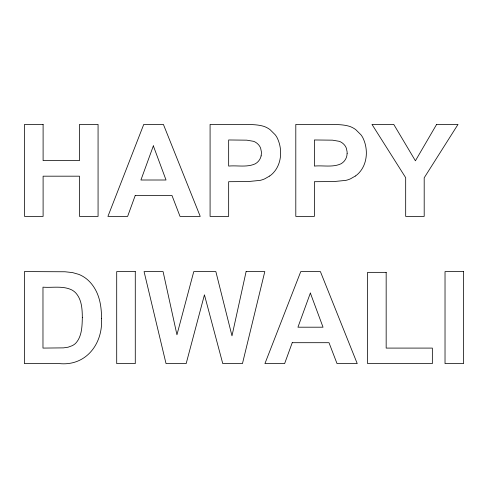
<?xml version="1.0" encoding="UTF-8"?>
<svg xmlns="http://www.w3.org/2000/svg" width="488" height="488" viewBox="0 0 488 488"><rect width="100%" height="100%" fill="white"/><g stroke="black" fill="none" stroke-linecap="round" stroke-linejoin="round"><path stroke-width="0.73" d="M261.117 155.879L261.403 153.464A16.11 16.11 0 0 0 261.367 151.731L260.677 148.376A10.968 10.968 0 0 0 258.823 145.088L258.091 144.277A12.633 12.633 0 0 0 253.668 141.343L246.8 140.166L228.659 139.971L228.659 166.072C237.327 165.225 247.026 167.628 255.261 163.809A11.932 11.932 0 0 0 261.135 155.879M269.663 176.022L264.886 178.761A24.363 24.363 0 0 1 260.037 180.389L248.069 181.573L228.659 181.701L228.659 216.404L210.084 216.404L210.084 124.409L239.889 124.409C247.886 124.684 256.169 124.001 263.916 126.38A23.217 23.217 0 0 1 270.059 129.656L275.22 134.792A23.04 23.04 0 0 1 277.031 137.537C282.558 148.474 282.015 163.34 273.493 172.667A22.985 22.985 0 0 1 269.669 176.022M355.386 176.022L350.61 178.761A24.363 24.363 0 0 1 345.754 180.389L333.786 181.573L314.376 181.701L314.376 216.404L295.801 216.404L295.801 124.409L325.606 124.409C333.603 124.684 341.887 124.001 349.634 126.38A23.217 23.217 0 0 1 355.776 129.656L360.937 134.792A23.04 23.04 0 0 1 362.749 137.537C368.275 148.474 367.732 163.34 359.211 172.667A22.985 22.985 0 0 1 355.386 176.022M82.319 317.657C82.118 326.435 81.941 336.586 75.573 343.387A15.5 15.5 0 0 1 72.206 345.687L68.076 347.212L63.544 347.871L42.974 348.09L42.974 287.164C52.466 287.914 62.952 285.547 71.852 289.964A15.933 15.933 0 0 1 75.994 293.203C81.825 299.852 82.258 309.252 82.319 317.657M101.522 318.475C103.041 343.698 86.108 366.299 59.353 363.59L24.4 363.59L24.4 271.596L64.995 271.767L72.505 272.585L78.812 274.378A30.646 30.646 0 0 1 88.249 280.362L89.725 281.826A37.192 37.192 0 0 1 94.245 287.676C100.028 296.802 101.547 307.867 101.522 318.475M347.127 153.464L346.84 155.879A11.932 11.932 0 0 1 340.978 163.809C332.737 167.622 323.05 165.231 314.376 166.072L314.376 139.971L332.523 140.166L339.386 141.349A12.633 12.633 0 0 1 343.808 144.277L344.54 145.088A10.968 10.968 0 0 1 346.395 148.376L347.084 151.731A16.11 16.11 0 0 1 347.127 153.464M246.105 271.596L231.983 335.854L215.855 271.596L193.766 271.596L176.949 334.786L163.084 271.596L144.07 271.596L166.03 363.59L186.172 363.59L204.435 294.819L222.76 363.59L242.463 363.59L264.801 271.596L246.105 271.596M135.219 195.505L127.624 216.404L107.921 216.404L143.753 124.409L163.395 124.409L200.232 216.404L180.023 216.404L171.989 195.505L135.219 195.505M153.354 145.869L140.928 180.005L166.03 180.005L153.354 145.869M292.227 342.698L284.632 363.59L264.929 363.59L300.76 271.596L320.402 271.596L357.234 363.59L337.031 363.59L328.997 342.698L292.227 342.698M310.362 293.062L297.936 327.198L323.038 327.198L310.362 293.062M436.62 124.409L415.404 160.802L393.755 124.409L371.984 124.409L405.68 177.687L405.68 216.404L424.194 216.404L424.194 177.809L458.012 124.409L436.62 124.409M43.103 124.409L24.528 124.409L24.528 216.404L43.103 216.404L43.103 176.18L79.495 176.18L79.495 216.404L98.07 216.404L98.07 124.409L79.495 124.409L79.495 160.613L43.103 160.613L43.103 124.409M135.28 271.596L116.705 271.596L116.705 363.59L135.28 363.59L135.28 271.596M463.6 271.596L445.025 271.596L445.025 363.59L463.6 363.59L463.6 271.596M386.167 272.353L367.592 272.353L367.592 363.59L432.35 363.59L432.35 348.09L386.167 348.09L386.167 272.353"/></g></svg>
